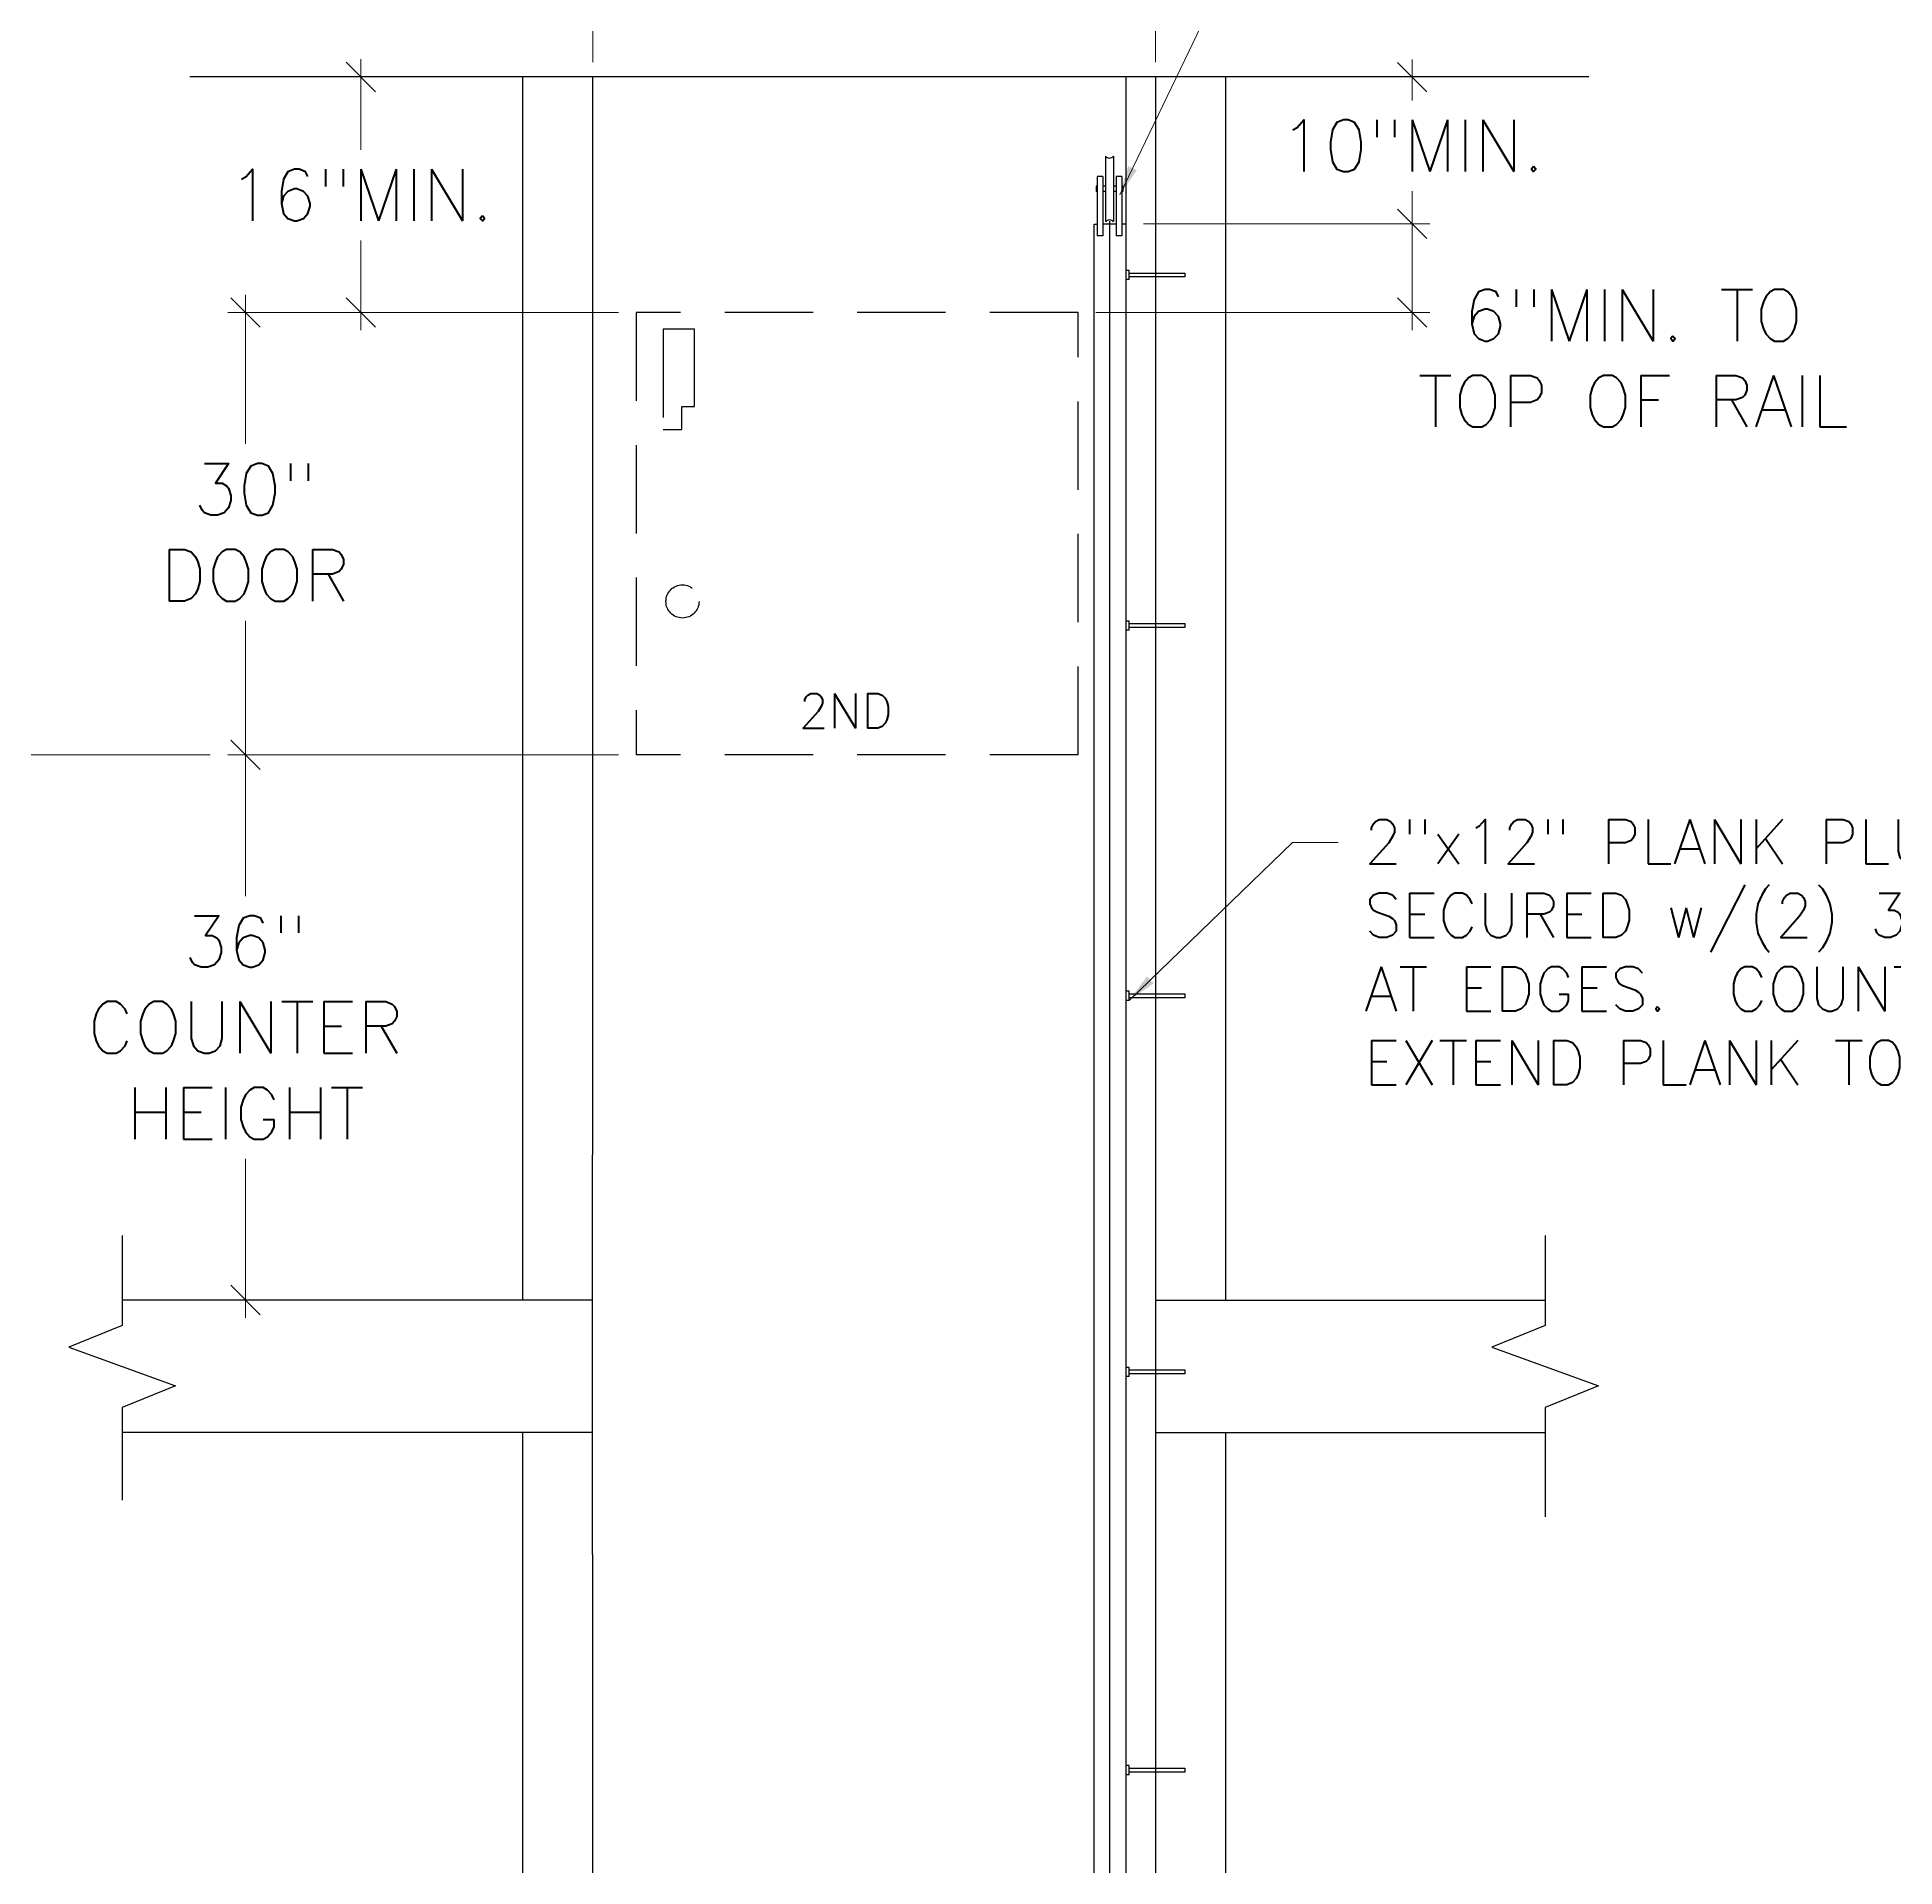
# Model space of a CAD drawing. Header units: inches. Extents: x -93 to 1254, y -1392 to 937.
# Drawn here: x 373.9 to 437, y -1281.1 to -1219 of the extents above; entities that cross this region are included whole.
import ezdxf
from ezdxf.enums import TextEntityAlignment as Align

# ---------------------------------------------------------------- set-up
doc = ezdxf.new("R2010")
doc.units = ezdxf.units.IN
doc.header["$LTSCALE"] = 24
doc.header["$MEASUREMENT"] = 0
doc.linetypes.add('HIDDEN2', pattern=[0.1875, 0.125, -0.0625])
doc.layers.get('0').update_dxf_attribs({"linetype": 'CONTINUOUS'})
doc.layers.get('Defpoints').update_dxf_attribs({"linetype": 'CONTINUOUS'})
doc.layers.add('1', color=7, linetype='CONTINUOUS')
doc.layers.add('4-DW-200', color=7, linetype='CONTINUOUS')
doc.styles.add('ROMANS', font='romans', dxfattribs={"height": 1.75})
doc.styles.get("Standard").update_dxf_attribs({"font": 'romans.shx'})
doc.dimstyles.new('David', dxfattribs={"dimscale": 1, "dimtxt": 0.25, "dimasz": 1, "dimexe": 0.6, "dimexo": 0.6, "dimgap": 0.5, "dimtad": 0, "dimtih": 1, "dimtoh": 1, "dimdec": 4, "dimzin": 0, "dimdsep": 46, "dimlunit": 5, "dimtxsty": 'ROMANS', "dimblk": 'OBLIQUE', "dimcen": 0.09, "dimdle": 0.6, "dimclrd": 5, "dimclre": 5, "dimclrt": 256, "dimadec": 0, "dimazin": 0, "dimtfac": 0.5, "dimtdec": 4, "dimtofl": 0, "dimtmove": 2, "dimatfit": 3, "dimfxl": 1, "dimtolj": 1, "dimtzin": 0, "dimlwd": 0, "dimlwe": 0, "dimarcsym": 0})

# ---------------------------------------------------------------- blocks, each defined once
blk = doc.blocks.new('_Oblique')
at = {"color": 0, "linetype": 'ByBlock', "lineweight": -2}
blk.add_line((-0.5, -0.5), (0.5, 0.5), dxfattribs=at)
blk = doc.blocks.new('*D64')
at = {"layer": '1', "color": 5, "lineweight": 0}
for p, q in [((363.273, -1242.767), (363.273, -1268.347)), ((379.806, -1243.367), (362.673, -1243.367)), ((363.273, -1309.968), (363.273, -1277.264)), ((389.821, -1309.368), (362.673, -1309.368))]:
    blk.add_line(p, q, dxfattribs=at)
at = {"layer": 'Defpoints', "color": 0}
for p in [(363.273, -1243.367), (380.406, -1243.367), (390.421, -1309.368)]:
    blk.add_point(p, dxfattribs=at)
at = {"layer": '1', "color": 5, "lineweight": 0}
for p, rotation in [((363.273, -1243.367), 90), ((363.273, -1309.368), 270)]:
    blk.add_blockref('_Oblique', p, dxfattribs=dict(at, rotation=rotation))
at = {"layer": '1', "insert": (363.273, -1272.806), "char_height": 1.75, "attachment_point": 5, "style": 'ROMANS'}
blk.add_mtext("\\A1;27'\\PMAXIMUM\\PTRAVEL", dxfattribs=at)
blk = doc.blocks.new('*D65')
at = {"layer": '1', "color": 5, "lineweight": 0}
for p, q in [((381.006, -1242.767), (381.006, -1248.163)), ((389.821, -1243.367), (380.406, -1243.367)), ((381.006, -1262.477), (381.006, -1257.08))]:
    blk.add_line(p, q, dxfattribs=at)
at = {"layer": 'Defpoints', "color": 0}
for p in [(390.421, -1243.367), (381.006, -1261.877), (381.006, -1261.877)]:
    blk.add_point(p, dxfattribs=at)
at = {"layer": '1', "color": 5, "lineweight": 0}
for p, rotation in [((381.006, -1243.367), 90), ((381.006, -1261.877), 270)]:
    blk.add_blockref('_Oblique', p, dxfattribs=dict(at, rotation=rotation))
at = {"layer": '1', "insert": (381.006, -1252.622), "char_height": 1.75, "attachment_point": 5, "style": 'ROMANS'}
blk.add_mtext('\\A1;36"\\PCOUNTER\\PHEIGHT', dxfattribs=at)
blk = doc.blocks.new('*D68')
at = {"layer": '4-DW-200', "color": 5, "lineweight": 0}
for p, q in [((392.796, -1219.85), (392.796, -1212.476)), ((411.899, -1219.85), (411.899, -1212.476)), ((392.196, -1213.076), (396.319, -1213.076)), ((412.499, -1213.076), (408.235, -1213.076))]:
    blk.add_line(p, q, dxfattribs=at)
at = {"layer": 'Defpoints', "color": 0}
for p in [(411.899, -1213.076), (392.796, -1220.45), (411.899, -1220.45)]:
    blk.add_point(p, dxfattribs=at)
at = {"layer": '4-DW-200', "color": 5, "lineweight": 0, "rotation": 180}
blk.add_blockref('_Oblique', (392.796, -1213.076), dxfattribs=at)
at = {"layer": '4-DW-200', "color": 5, "lineweight": 0}
blk.add_blockref('_Oblique', (411.899, -1213.076), dxfattribs=at)
at = {"layer": '4-DW-200', "insert": (402.277, -1213.076), "char_height": 1.75, "attachment_point": 5, "style": 'ROMANS'}
blk.add_mtext('\\A1;37{\\H0.7x;\\S1/4;}"\\PFINISHED \\PHATCH', dxfattribs=at)
blk = doc.blocks.new('*D62')
at = {"layer": '4-DW-200', "color": 5, "lineweight": 0}
for p, q in [((381.006, -1227.751), (381.006, -1232.814)), ((393.677, -1228.351), (380.406, -1228.351)), ((381.006, -1243.967), (381.006, -1238.814)), ((393.677, -1243.367), (380.406, -1243.367))]:
    blk.add_line(p, q, dxfattribs=at)
at = {"layer": 'Defpoints', "color": 0}
for p in [(394.277, -1228.351), (381.006, -1243.367), (394.277, -1243.367)]:
    blk.add_point(p, dxfattribs=at)
at = {"layer": '4-DW-200', "color": 5, "lineweight": 0}
for p, rotation in [((381.006, -1228.351), 90), ((381.006, -1243.367), 270)]:
    blk.add_blockref('_Oblique', p, dxfattribs=dict(at, rotation=rotation))
at = {"layer": '4-DW-200', "insert": (381.337, -1235.814), "char_height": 1.75, "attachment_point": 5, "style": 'ROMANS'}
blk.add_mtext('\\A1;30"\\PDOOR', dxfattribs=at)
blk = doc.blocks.new('*D77')
at = {"color": 5, "lineweight": 0}
for p, q in [((420.612, -1228.951), (420.612, -1224.741)), ((414.147, -1225.341), (421.212, -1225.341)), ((409.877, -1228.351), (421.212, -1228.351))]:
    blk.add_line(p, q, dxfattribs=at)
at = {"layer": 'Defpoints', "color": 0}
for p in [(413.547, -1225.341), (420.612, -1225.341), (409.277, -1228.351)]:
    blk.add_point(p, dxfattribs=at)
at = {"color": 5, "lineweight": 0}
for p, rotation in [((420.612, -1225.341), 90), ((420.612, -1228.351), 270)]:
    blk.add_blockref('_Oblique', p, dxfattribs=dict(at, rotation=rotation))
at = {"insert": (428.117, -1229.904), "char_height": 1.75, "attachment_point": 5, "style": 'ROMANS'}
blk.add_mtext('\\A1;6"MIN. TO\\PTOP OF RAIL', dxfattribs=at)
blk = doc.blocks.new('*D78')
at = {"color": 5, "lineweight": 0}
for p, q in [((420.612, -1219.76), (420.612, -1221.148)), ((420.612, -1225.941), (420.612, -1224.231)), ((411.499, -1225.341), (421.212, -1225.341))]:
    blk.add_line(p, q, dxfattribs=at)
at = {"layer": 'Defpoints', "color": 0}
for p in [(420.612, -1220.36), (420.612, -1220.36), (410.899, -1225.341)]:
    blk.add_point(p, dxfattribs=at)
at = {"color": 5, "lineweight": 0}
for p, rotation in [((420.612, -1220.36), 90), ((420.612, -1225.341), 270)]:
    blk.add_blockref('_Oblique', p, dxfattribs=dict(at, rotation=rotation))
at = {"insert": (420.612, -1222.69), "char_height": 1.75, "attachment_point": 5, "style": 'ROMANS'}
blk.add_mtext('\\A1;10"MIN.', dxfattribs=at)
blk = doc.blocks.new('*D76')
at = {"color": 5, "lineweight": 0}
for p, q in [((384.926, -1219.755), (384.926, -1222.823)), ((384.926, -1228.951), (384.926, -1225.906)), ((393.677, -1228.351), (384.326, -1228.351))]:
    blk.add_line(p, q, dxfattribs=at)
at = {"layer": 'Defpoints', "color": 0}
for p in [(384.926, -1220.355), (384.926, -1220.355), (394.277, -1228.351)]:
    blk.add_point(p, dxfattribs=at)
at = {"color": 5, "lineweight": 0}
for p, rotation in [((384.926, -1220.355), 90), ((384.926, -1228.351), 270)]:
    blk.add_blockref('_Oblique', p, dxfattribs=dict(at, rotation=rotation))
at = {"insert": (384.926, -1224.364), "char_height": 1.75, "attachment_point": 5, "style": 'ROMANS'}
blk.add_mtext('\\A1;16"MIN.', dxfattribs=at)

msp = doc.modelspace()

# ---------------------------------------------------------------- linework, layer by layer
at = {"layer": '1'}
for p, q in [((426.60737, -1220.35549), (379.11579, -1220.35549)), ((390.42148, -1243.3666), (390.42148, -1220.35549)), ((392.79487, -1243.3666), (392.79591, -1220.35549)), ((410.89858, -1220.35549), (410.89858, -1271.50514)), ((411.89858, -1220.35549), (411.89858, -1270.14989)), ((414.27358, -1220.35549), (414.27358, -1261.87668)), ((410.20026, -1223.04151), (410.20026, -1225.25859)), ((410.4774, -1223.04151), (410.4774, -1225.25859)), ((409.88535, -1224.05693), (409.88535, -1224.24317)), ((409.92312, -1224.05693), (409.88535, -1224.05693)), ((409.92312, -1223.73176), (409.92312, -1225.75318)), ((410.10788, -1223.73176), (409.92312, -1223.73176)), ((410.10788, -1223.73176), (410.10788, -1225.75318)), ((410.20026, -1224.05693), (410.10788, -1224.05693)), ((410.56977, -1224.05693), (410.4774, -1224.05693)), ((410.56977, -1223.73176), (410.56977, -1225.75318)), ((410.75453, -1223.73176), (410.56977, -1223.73176)), ((410.75453, -1223.73176), (410.75453, -1225.75318)), ((410.79694, -1224.05693), (410.75453, -1224.05693)), ((410.79694, -1224.05693), (410.79694, -1224.24317)), ((409.92312, -1224.24317), (409.88535, -1224.24317)), ((410.20026, -1224.24317), (410.10788, -1224.24317)), ((410.56977, -1224.24317), (410.4774, -1224.24317)), ((410.79694, -1224.24317), (410.75453, -1224.24317)), ((409.8166, -1280.47149), (409.8166, -1225.34678)), ((409.8166, -1225.34678), (409.92312, -1225.34678)), ((410.10788, -1225.75318), (409.92228, -1225.75318)), ((410.10788, -1225.34361), (410.56977, -1225.34361)), ((410.75453, -1225.75318), (410.56977, -1225.75318)), ((410.75453, -1225.34361), (410.89858, -1225.34361)), ((411.00877, -1226.92075), (410.90396, -1226.92075)), ((410.90396, -1227.22956), (410.90396, -1226.92245)), ((411.00877, -1227.22956), (411.00877, -1226.92245)), ((411.00877, -1227.01033), (412.90075, -1227.01033)), ((412.90075, -1227.13952), (411.00877, -1227.13952)), ((412.90075, -1227.01033), (412.90075, -1227.13952)), ((411.00877, -1227.22956), (410.90396, -1227.22956)), ((411.00877, -1238.82394), (410.90396, -1238.82394)), ((410.90396, -1239.13276), (410.90396, -1238.82565)), ((411.00877, -1239.13276), (410.90396, -1239.13276)), ((411.00877, -1239.13276), (411.00877, -1238.82565)), ((411.00877, -1238.91352), (412.90075, -1238.91352)), ((412.90075, -1239.04272), (411.00877, -1239.04272)), ((412.90075, -1238.91352), (412.90075, -1239.04272)), ((390.42148, -1261.87668), (390.42148, -1243.36551)), ((390.42148, -1261.87668), (390.42148, -1243.3666)), ((392.79343, -1270.51798), (392.79487, -1243.3666)), ((411.00877, -1251.39328), (410.90396, -1251.39328)), ((410.90396, -1251.70209), (410.90396, -1251.39498)), ((411.00877, -1251.70209), (410.90396, -1251.70209)), ((411.00877, -1251.70209), (411.00877, -1251.39498)), ((411.00877, -1251.48285), (412.90075, -1251.48285)), ((412.90075, -1251.61205), (411.00877, -1251.61205)), ((412.90075, -1251.48285), (412.90075, -1251.61205)), ((376.82014, -1259.68379), (376.82014, -1262.74199)), ((425.1287, -1259.68379), (425.1287, -1262.74199)), ((392.79648, -1261.87668), (376.82014, -1261.87668)), ((378.68835, -1261.87668), (376.84807, -1261.87668)), ((389.94038, -1261.87668), (378.68835, -1261.87668)), ((411.89858, -1261.87668), (425.1287, -1261.87668)), ((376.82014, -1262.74199), (375.00679, -1263.48018)), ((425.1287, -1262.74199), (423.31535, -1263.48018)), ((375.00679, -1263.48018), (378.63349, -1264.7844)), ((423.31535, -1263.48018), (426.94206, -1264.7844)), ((411.00877, -1264.16145), (410.90396, -1264.16145)), ((410.90396, -1264.47026), (410.90396, -1264.16315)), ((411.00877, -1264.47026), (411.00877, -1264.16315)), ((411.00877, -1264.25102), (412.90075, -1264.25102)), ((412.90075, -1264.38022), (411.00877, -1264.38022)), ((412.90075, -1264.25102), (412.90075, -1264.38022)), ((378.63349, -1264.7844), (376.82014, -1265.52258)), ((411.00877, -1264.47026), (410.90396, -1264.47026)), ((426.94206, -1264.7844), (425.1287, -1265.52258)), ((376.82014, -1265.52258), (376.82014, -1268.67488)), ((425.1287, -1265.52258), (425.1287, -1269.23723)), ((392.79648, -1266.37668), (376.82014, -1266.37668)), ((390.42148, -1280.37217), (390.42148, -1266.37668)), ((411.89858, -1266.37668), (425.1287, -1266.37668)), ((414.27358, -1266.37668), (414.27358, -1271.30218)), ((392.79343, -1270.51798), (392.79648, -1309.36765)), ((411.89858, -1270.14989), (411.89858, -1312.36765)), ((414.27358, -1271.30218), (414.27358, -1327.37774)), ((410.89858, -1271.50514), (410.89858, -1312.36765)), ((411.00877, -1277.68315), (410.90396, -1277.68315)), ((410.90396, -1277.99197), (410.90396, -1277.68486)), ((411.00877, -1277.99197), (410.90396, -1277.99197)), ((411.00877, -1277.99197), (411.00877, -1277.68486)), ((411.00877, -1277.77273), (412.90075, -1277.77273)), ((412.90075, -1277.90193), (411.00877, -1277.90193)), ((412.90075, -1277.77273), (412.90075, -1277.90193)), ((390.42148, -1309.36765), (390.42148, -1280.37217)), ((409.8166, -1312.36765), (409.8166, -1280.47149))]:
    msp.add_line(p, q, dxfattribs=at)
at = {"layer": '1', "color": 6, "linetype": 'HIDDEN2'}
for p, q in [((409.27656, -1228.35068), (394.27656, -1228.35068)), ((394.27656, -1228.35068), (394.27656, -1243.3666)), ((409.27656, -1243.3666), (409.27656, -1228.35068)), ((409.27656, -1243.3666), (394.27656, -1243.3666))]:
    msp.add_line(p, q, dxfattribs=at)
msp.add_circle((395.84363, -1238.15955), 0.5625, dxfattribs=at)
at = {"layer": '1'}
for centre, start, end in [((410.33883, -1222.9256), 219.9117407, 320.0882593), ((410.33883, -1225.3866), 39.9117407, 140.0882593)]:
    msp.add_arc(centre, 0.18065, start, end, dxfattribs=at)
at = {"layer": '4-DW-200', "color": 3}
msp.add_line((410.34325, -1225.24848), (410.34325, -1322.70115), dxfattribs=at)
at = {"layer": '4-DW-200', "color": 6, "linetype": 'HIDDEN2'}
for p, q in [((395.18669, -1228.91823), (395.18669, -1232.32336)), ((396.25157, -1228.91823), (395.18669, -1228.91823)), ((396.25157, -1231.54302), (396.25157, -1228.91823)), ((395.82562, -1232.32336), (395.82562, -1231.54302)), ((395.82562, -1231.54302), (396.25157, -1231.54302)), ((395.18669, -1232.32336), (395.82562, -1232.32336))]:
    msp.add_line(p, q, dxfattribs=at)

# ---------------------------------------------------------------- texts
at = {"layer": '1', "color": 6}
msp.add_text('2ND', height=1.18, dxfattribs=at).set_placement((401.38558, -1242.46057), align=Align.CENTER)
at = {"layer": '1', "insert": (418.98206, -1250.06459), "char_height": 1.5, "width": 45.7383418, "attachment_point": 4}
msp.add_mtext('2"x12" PLANK PLUMB AND SQUARE IS SECURED w/(2) 3/8" LAGS 2\'-0" O.C. AT EDGES.  COUNTERBORE LAGS.  EXTEND PLANK TO CEILING.', dxfattribs=at)

# ---------------------------------------------------------------- dimensions: what is measured, and where the dimension line sits
for base, p1, p2, text, picture, middle in [((384.92609, -1220.35549), (394.27656, -1228.35068), (384.92609, -1220.35549), '16"MIN.', '*D76', (384.92609, -1224.36424)), ((420.61155, -1220.36), (410.89858, -1225.34079), (420.61155, -1220.36), '10"MIN.', '*D78', (420.61155, -1222.68971)), ((420.61155, -1225.34079), (409.27656, -1228.35068), (413.54726, -1225.34079), '6"MIN. TO\\PTOP OF RAIL', '*D77', (428.11663, -1229.90374))]:
    dim = msp.add_linear_dim(base=base, p1=p1, p2=p2, angle=90, text=text, dimstyle='David', override={"dimpost": '"', "dimarcsym": 1})
    dim.commit()
    dim.dimension.update_dxf_attribs({"geometry": picture, "text_midpoint": middle, "dimtype": 160})
at = {"layer": '1', "color": 7}
dim = msp.add_linear_dim(base=(363.27341, -1243.3666), p1=(390.42148, -1309.36765), p2=(380.40566, -1243.3666), angle=90, text="27'\\PMAXIMUM\\PTRAVEL", dimstyle='David', override={"dimpost": '"'}, dxfattribs=at)
dim.commit()
dim.dimension.update_dxf_attribs({"geometry": '*D64', "text_midpoint": (363.27341, -1272.80581), "dimtype": 160})
dim = msp.add_linear_dim(base=(381.00566, -1261.87668), p1=(390.42148, -1243.3666), p2=(381.00566, -1261.87668), angle=90, text='36"\\PCOUNTER\\PHEIGHT', dimstyle='David', override={"dimpost": '"'}, dxfattribs=at)
dim.commit()
dim.dimension.update_dxf_attribs({"geometry": '*D65', "text_midpoint": (381.00566, -1252.62164)})
at = {"layer": '4-DW-200'}
dim = msp.add_linear_dim(base=(411.89858, -1213.07596), p1=(392.79648, -1220.45029), p2=(411.89858, -1220.45029), text='37{\\H0.7x;\\S1/4;}"\\PFINISHED \\PHATCH', dimstyle='David', override={"dimpost": '"'}, dxfattribs=at)
dim.commit()
dim.dimension.update_dxf_attribs({"geometry": '*D68', "text_midpoint": (402.27691, -1213.07596), "dimtype": 160})
dim = msp.add_linear_dim(base=(381.00566, -1243.3666), p1=(394.27656, -1228.35068), p2=(394.27656, -1243.3666), angle=90, text='30"\\PDOOR', dimstyle='David', override={"dimpost": '"'}, dxfattribs=at)
dim.commit()
dim.dimension.update_dxf_attribs({"geometry": '*D62', "text_midpoint": (381.33735, -1235.8138), "dimtype": 160})

# ---------------------------------------------------------------- leaders
for points in [[(410.68813, -1224.35486), (414.05481, -1217.3519), (415.09845, -1217.3519)], [(411.00877, -1251.70209), (416.55223, -1246.3405), (418.09747, -1246.3405)]]:
    msp.add_leader(points, dimstyle='David', override={"dimgap": 0.5, "dimtad": 0}, dxfattribs=at)

doc.saveas('drawing.dxf')
